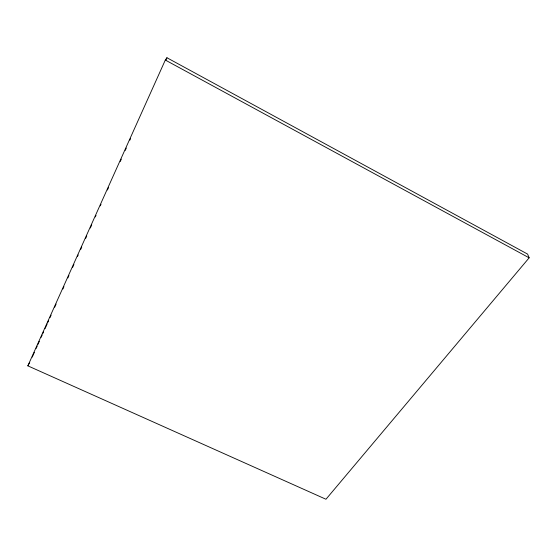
<?xml version="1.0" encoding="UTF-8"?>
<svg xmlns="http://www.w3.org/2000/svg" width="557" height="557" viewBox="0 0 557 557"><rect width="100%" height="100%" fill="white"/><g stroke="black" fill="none" stroke-linecap="round" stroke-linejoin="round"><path stroke-width="0.84" d="M27.85 365.845L165.318 60.045L166.94 57.747L527.59 254.089L529.15 257.821L325.963 499.253L27.85 365.845L29.716 362.544M32.229 357.128L34.367 352.379M36.149 348.417L37.215 346.043M37.932 344.456L39.352 341.288M41.134 337.326L42.207 334.952M42.917 333.371L43.634 331.784M45.054 328.616L47.192 323.868M47.909 322.28L48.619 320.7M50.046 317.532L51.112 315.151M54.677 307.234L56.104 304.066M62.878 289.013L63.944 286.639M67.863 277.929L68.936 275.555M72.501 267.632L73.921 264.464M77.486 256.54L78.203 254.96M80.695 249.418L81.761 247.036M85.681 238.326L86.753 235.952M90.318 228.029L91.745 224.861M95.303 216.945L96.02 215.357M100.295 205.853L101.005 204.273M107.424 190.014L108.49 187.639M120.249 161.502L121.322 159.128M125.241 150.411L126.314 148.037M129.872 140.113L130.589 138.533M165.868 60.121L166.94 57.747M165.318 60.045L529.15 257.821"/></g></svg>
